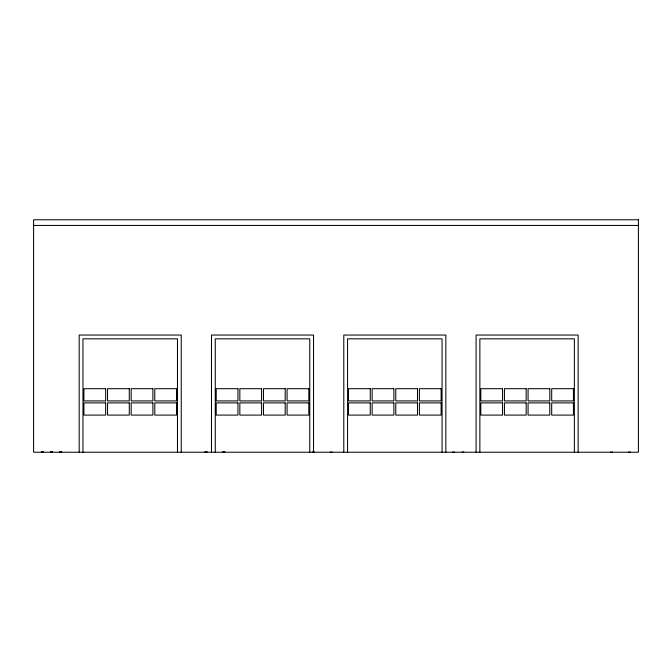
<?xml version="1.0" encoding="UTF-8"?>
<svg xmlns="http://www.w3.org/2000/svg" width="672" height="672" viewBox="0 0 672 672"><rect width="100%" height="100%" fill="white"/><g stroke="black" fill="none" stroke-linecap="round" stroke-linejoin="round"><path stroke-width="1.01" d="M33.6 225.439L638.4 225.439M578.147 452.231L578.147 335.051L476.087 335.051L476.087 452.231M574.367 452.231L574.367 338.831L479.867 338.831L479.867 452.231M445.847 452.231L445.847 335.051L343.787 335.051L343.787 452.231M442.067 452.231L442.067 338.831L347.567 338.831L347.567 452.231M313.547 452.231L313.547 335.051L211.487 335.051L211.487 452.231M309.767 452.231L309.767 338.831L215.267 338.831L215.267 452.231M181.247 452.231L181.247 335.051L79.187 335.051L79.187 452.231M177.467 452.231L177.467 338.831L82.967 338.831L82.967 452.231M454.348 451.903A1.134 1.134 0 0 1 452.743 451.903M463.798 451.903A1.134 1.134 0 0 1 462.193 451.903M52.265 451.903A1.134 1.134 0 0 1 50.66 451.903M61.715 451.903A1.134 1.134 0 0 1 60.11 451.903M42.932 451.903A1.134 1.134 0 0 1 41.328 451.903M52.382 451.903A1.134 1.134 0 0 1 50.778 451.903M630.277 451.979A1.89 1.89 0 0 1 628.387 451.979M612.503 451.979A1.89 1.89 0 0 1 610.613 451.979M61.387 451.979A1.89 1.89 0 0 1 59.497 451.979M43.621 451.979A1.89 1.89 0 0 1 41.731 451.979M207.178 451.979A1.89 1.89 0 0 1 205.288 451.979M224.944 451.979A1.89 1.89 0 0 1 223.054 451.979M206.8 451.979A1.89 1.89 0 0 1 204.91 451.979M224.566 451.979A1.89 1.89 0 0 1 222.676 451.979M314.328 451.979A1.89 1.89 0 0 1 312.438 451.979M332.094 451.979A1.89 1.89 0 0 1 330.204 451.979M638.4 219.769L33.6 219.769L33.6 452.231L638.4 452.231L638.4 219.769M105.647 388.702L83.916 388.702L83.916 400.915L105.647 400.915L105.647 388.702M129.276 388.702L107.537 388.702L107.537 400.915L129.276 400.915L129.276 388.702M152.897 388.702L131.166 388.702L131.166 400.915L152.897 400.915L152.897 388.702M176.526 388.702L154.787 388.702L154.787 400.915L176.526 400.915L176.526 388.702M237.947 388.702L216.216 388.702L216.216 400.915L237.947 400.915L237.947 388.702M261.576 388.702L239.837 388.702L239.837 400.915L261.576 400.915L261.576 388.702M285.197 388.702L263.466 388.702L263.466 400.915L285.197 400.915L285.197 388.702M308.826 388.702L287.087 388.702L287.087 400.915L308.826 400.915L308.826 388.702M370.247 388.702L348.516 388.702L348.516 400.915L370.247 400.915L370.247 388.702M393.876 388.702L372.137 388.702L372.137 400.915L393.876 400.915L393.876 388.702M417.497 388.702L395.766 388.702L395.766 400.915L417.497 400.915L417.497 388.702M441.126 388.702L419.387 388.702L419.387 400.915L441.126 400.915L441.126 388.702M502.547 388.702L480.816 388.702L480.816 400.915L502.547 400.915L502.547 388.702M526.176 388.702L504.437 388.702L504.437 400.915L526.176 400.915L526.176 388.702M549.797 388.702L528.066 388.702L528.066 400.915L549.797 400.915L549.797 388.702M573.426 388.702L551.687 388.702L551.687 400.915L573.426 400.915L573.426 388.702M105.647 402.881L83.916 402.881L83.916 415.094L105.647 415.094L105.647 402.881M129.276 402.881L107.537 402.881L107.537 415.094L129.276 415.094L129.276 402.881M152.897 402.881L131.166 402.881L131.166 415.094L152.897 415.094L152.897 402.881M176.526 402.881L154.787 402.881L154.787 415.094L176.526 415.094L176.526 402.881M237.947 402.881L216.216 402.881L216.216 415.094L237.947 415.094L237.947 402.881M261.576 402.881L239.837 402.881L239.837 415.094L261.576 415.094L261.576 402.881M285.197 402.881L263.466 402.881L263.466 415.094L285.197 415.094L285.197 402.881M308.826 402.881L287.087 402.881L287.087 415.094L308.826 415.094L308.826 402.881M370.247 402.881L348.516 402.881L348.516 415.094L370.247 415.094L370.247 402.881M393.876 402.881L372.137 402.881L372.137 415.094L393.876 415.094L393.876 402.881M417.497 402.881L395.766 402.881L395.766 415.094L417.497 415.094L417.497 402.881M441.126 402.881L419.387 402.881L419.387 415.094L441.126 415.094L441.126 402.881M502.547 402.881L480.816 402.881L480.816 415.094L502.547 415.094L502.547 402.881M526.176 402.881L504.437 402.881L504.437 415.094L526.176 415.094L526.176 402.881M549.797 402.881L528.066 402.881L528.066 415.094L549.797 415.094L549.797 402.881M573.426 402.881L551.687 402.881L551.687 415.094L573.426 415.094L573.426 402.881"/></g></svg>
